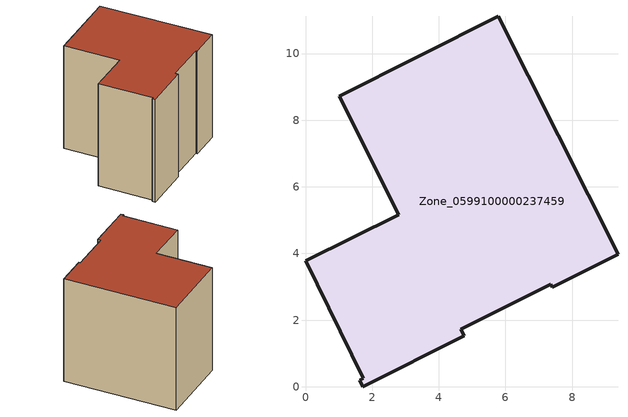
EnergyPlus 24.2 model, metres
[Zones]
Zone_0599100000237459
 floor ground (C_G): 5.78,11.12 9.38,3.98 7.4,2.98 7.36,3.07 4.66,1.73 4.76,1.53 1.72,0 1.63,0.2 1.74,0.26 0,3.78 2.8,5.16 1.02,8.72 z2.71
 wall outside (C_F): 2.8,5.16 0,3.78 1.74,0.26 1.63,0.2 1.72,0 4.76,1.53 4.66,1.73 7.36,3.07 7.4,2.98 9.38,3.98 5.78,11.12 1.02,8.72 2.8,5.16 z2.71:10.46
 roof outside (C_R): 5.78,11.12 1.02,8.72 2.8,5.16 0,3.78 1.74,0.26 1.63,0.2 1.72,0 4.76,1.53 4.66,1.73 7.36,3.07 7.4,2.98 9.38,3.98 z10.46
[BUILDING]
Pand.0599100000237459: North Axis=0; Terrain=City; Loads Convergence Tolerance Value=0.04; Temperature Convergence Tolerance Value=0.4; Solar Distribution=FullExterior; Maximum Number of Warmup Days=25; Minimum Number of Warmup Days=1
[Site:Location]
Rotterdam.The.Hague.AP_ZH_NLD Design_Conditions: Latitude=51.96; Longitude=4.45; Time Zone=1; Elevation=-4.5
[SITE:GROUNDTEMPERATURE:BUILDINGSURFACE]
18, 18, 18, 18, 18, 18, 18, 18, 18, 18, 18, 18
[MATERIAL] Thermal Absorptance=0.9; Solar Absorptance=0.7; Visible Absorptance=0.7
Name | Roughness | Thickness | Conductivity | Density | Specific Heat
G.TI.1946 | MediumSmooth | 0.15 | 1 | 540 | 1210
F.TI.1946 | Rough | 0.3 | 0.857143 | 1920 | 840
R.TI.1946 | MediumRough | 0.2 | 0.1 | 1500 | 1000
[CONSTRUCTION]
C_G: G.TI.1946
C_F: F.TI.1946
C_R: R.TI.1946
[ZONE]
Zone_0599100000237459: Type=1; Multiplier=1; Ceiling Height=Autocalculate; Volume=Autocalculate; Floor Area=autocalculate; Part of Total Floor Area=Yes
[ZONEINFILTRATION:DESIGNFLOWRATE]
Infil_Zone_0599100000237459: Zone or ZoneList or Space or SpaceList=Zone_0599100000237459; Schedule=AlwaysOn; Design Flow Rate Calculation Method=Flow/Area; Flow Rate per Floor Area=0.003; Constant Term Coefficient=1; Temperature Term Coefficient=0; Velocity Term Coefficient=0; Velocity Squared Term Coefficient=0
[HVACTEMPLATE:ZONE:IDEALLOADSAIRSYSTEM]
Zone_0599100000237459: Maximum Heating Supply Air Temperature=50; Minimum Cooling Supply Air Temperature=13; Maximum Heating Supply Air Humidity Ratio=0.0156; Minimum Cooling Supply Air Humidity Ratio=0.0077; Heating Limit=NoLimit; Cooling Limit=NoLimit; Dehumidification Control Type=ConstantSensibleHeatRatio; Cooling Sensible Heat Ratio=0.7; Dehumidification Setpoint=60; Humidification Control Type=None; Humidification Setpoint=30; Outdoor Air Method=None; Outdoor Air Flow Rate per Person=0.00944; Outdoor Air Flow Rate per Zone Floor Area=0; Outdoor Air Flow Rate per Zone=0; Demand Controlled Ventilation Type=None; Outdoor Air Economizer Type=NoEconomizer; Heat Recovery Type=None; Sensible Heat Recovery Effectiveness=0.7; Latent Heat Recovery Effectiveness=0.65
[ZONECONTROL:THERMOSTAT]
ThermostatControl_Zone_0599100000237459: Zone or ZoneList=Zone_0599100000237459; Control Type Schedule=DualSetpointControlType; Control 1=Thermostat_Zone_0599100000237459; Temperature Difference Between Cutout And Setpoint=0
[THERMOSTATSETPOINT:DUALSETPOINT]
Thermostat_Zone_0599100000237459: Heating Setpoint Temperature Schedule=HeatingSetpoint_Zone_0599100000237459; Cooling Setpoint Temperature Schedule=CoolingSetpoint_Zone_0599100000237459
[SCHEDULE:COMPACT]
HeatingSetpoint_Zone_0599100000237459: Through: 12/31, For: AllDays, Until: 24:00, 21
CoolingSetpoint_Zone_0599100000237459: Through: 12/31, For: AllDays, Until: 24:00, 24
DualSetpointControlType: Through: 12/31, For: AllDays, Until: 24:00, 4
AlwaysOn: Through: 12/31, For: AllDays, Until: 24:00, 1
